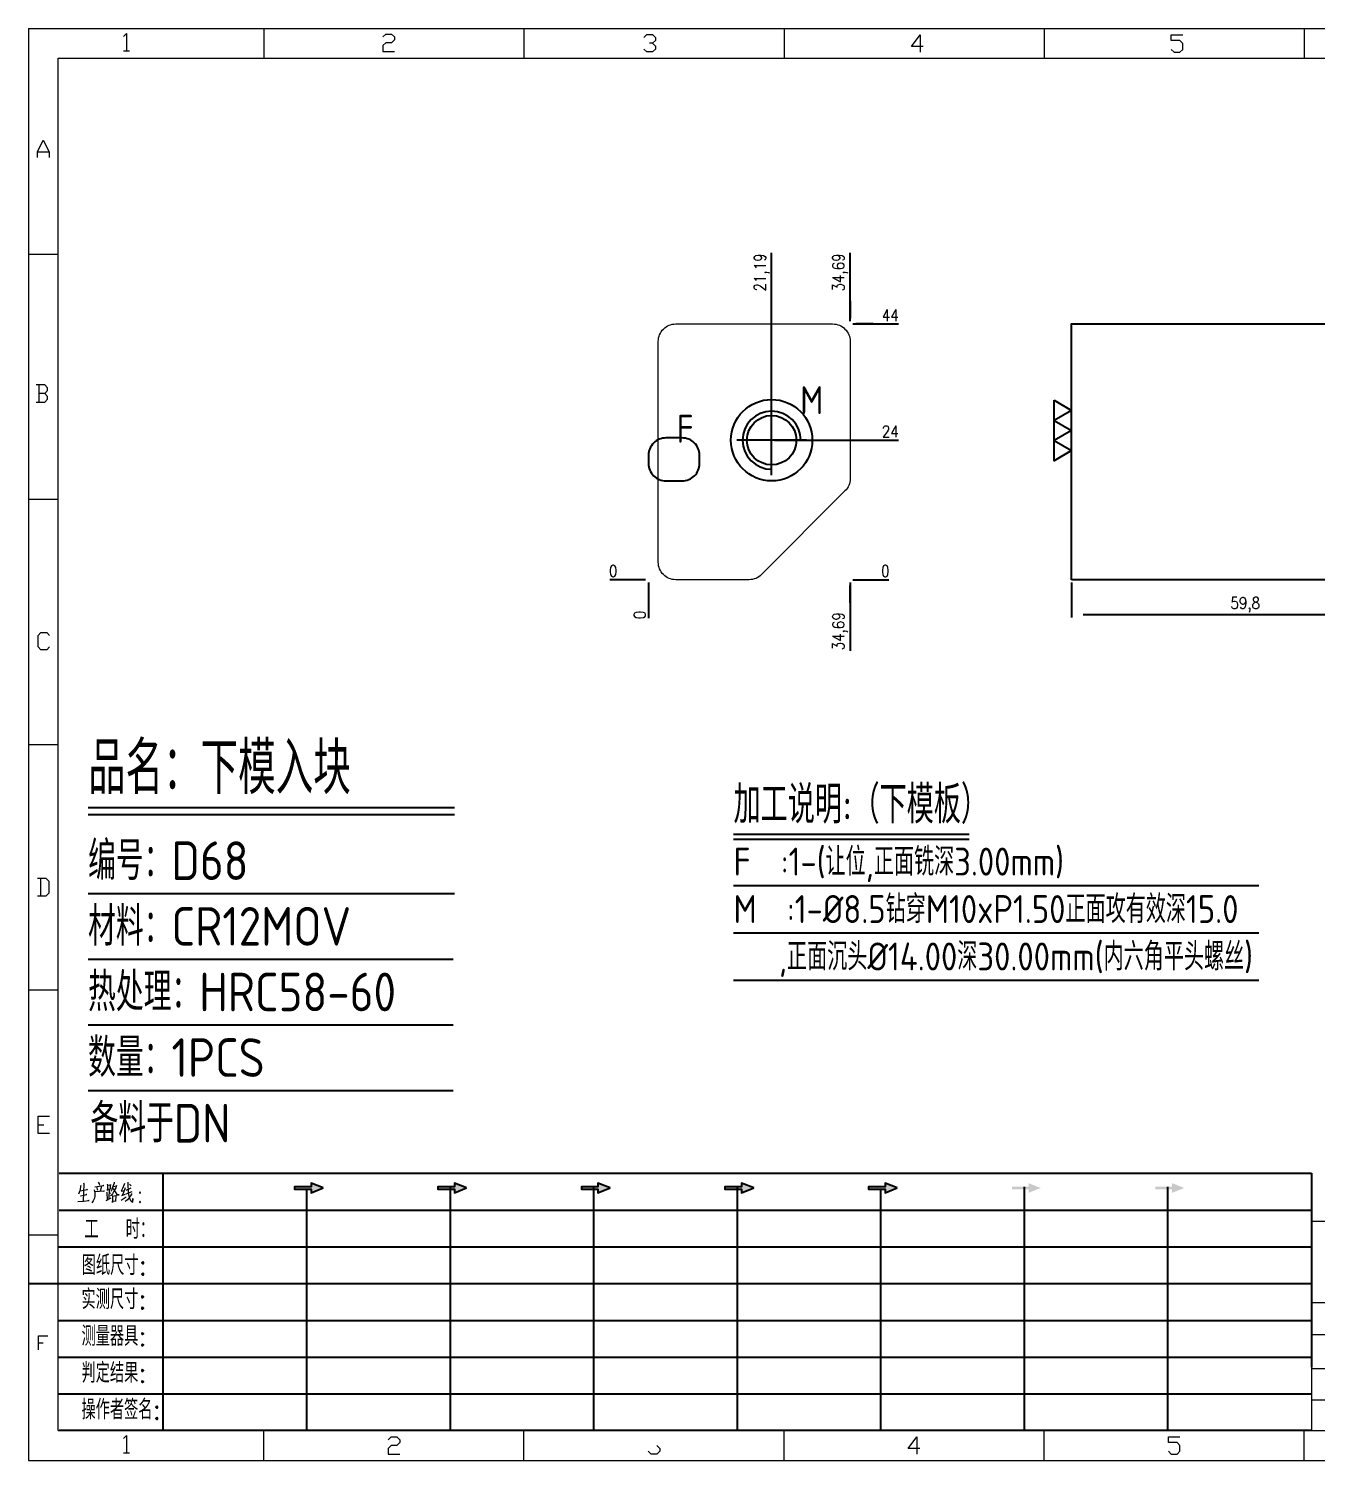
# Model space of a CAD drawing. Header units: millimetres. Extents: x 88508 to 142116, y -5268 to 20283.
# Drawn here: x 95967.2 to 96188.8, y -3081.8 to -2835.5 of the extents above; entities that cross this region are included whole.
import ezdxf
from ezdxf.enums import TextEntityAlignment as Align

# ---------------------------------------------------------------- set-up
doc = ezdxf.new("R2010")
doc.units = ezdxf.units.MM
doc.linetypes.add('CENTER', pattern=[0])
for name, color, linetype in [('6', 6, 'Continuous'), ('DIE_P', 2, 'Continuous'), ('DIM', 4, 'Continuous'), ('TEXT', 4, 'Continuous')]:
    doc.layers.add(name, color=color, linetype=linetype)
doc.styles.add('chinesef_fs', font='simplex.shx', dxfattribs={"bigfont": 'gbcbig.shx'})
doc.styles.add('gbenor', font='gbenor.shx', dxfattribs={"bigfont": 'gbcbig.shx'})
doc.styles.add('GBENOR_', font='gbenor.shx', dxfattribs={"bigfont": 'gbcbig'})
doc.styles.get("Standard").update_dxf_attribs({"font": 'txt.shx', "width": 0.85, "bigfont": 'ctxt.shx'})
doc.styles.add('TXT', font='txt.shx', dxfattribs={"width": 0.8, "bigfont": 'ctxt.shx'})
doc.dimstyles.new('T-2-WX', dxfattribs={"dimtxt": 2, "dimasz": 2, "dimexe": 0.5, "dimexo": 0.5, "dimgap": 0.5, "dimtad": 1, "dimtxsty": 'Standard', "dimblk": 'OPEN30', "dimcen": 0, "dimazin": 3, "dimtfac": 1, "dimtmove": 0, "dimatfit": 3, "dimldrblk": 'OPEN30', "dimlwd": -1, "dimlwe": -1})

# ---------------------------------------------------------------- blocks, each defined once
blk = doc.blocks.new('U40')
for points in [[(351.8, 337.7), (351.8, 333.2), (367, 339.3), (351.8, 345.3), (351.8, 340.8), (331.2, 340.8), (331.2, 337.7)], [(545.7, 339.3), (530.6, 345.3), (530.6, 340.8), (509.9, 340.8), (509.9, 337.7), (530.6, 337.7), (530.6, 333.2)], [(724.5, 339.3), (709.3, 345.3), (709.3, 340.8), (688.7, 340.8), (688.7, 337.7), (709.3, 337.7), (709.3, 333.2)], [(903.3, 339.3), (888.1, 345.3), (888.1, 340.8), (867.5, 340.8), (867.5, 337.7), (888.1, 337.7), (888.1, 333.2)], [(1082.1, 339.3), (1066.9, 345.3), (1066.9, 340.8), (1046.3, 340.8), (1046.3, 337.7), (1066.9, 337.7), (1066.9, 333.2)], [(1245.7, 337.7), (1245.7, 333.2), (1260.9, 339.3), (1245.7, 345.3), (1245.7, 340.8), (1225.1, 340.8), (1225.1, 337.7)], [(1424.5, 337.7), (1424.5, 333.2), (1439.7, 339.3), (1424.5, 345.3), (1424.5, 340.8), (1403.8, 340.8), (1403.8, 337.7)]]:
    blk.add_hatch(color=3).paths.add_polyline_path(points)
at = {"color": 254, "lineweight": 18}
for p, q in [((0, 1783.5), (0, 0)), ((0, 1783.5), (2530.2, 1783.5)), ((941.1, 1783.5), (941.1, 1746.5)), ((1265.1, 1783.5), (1265.1, 1746.5)), ((1589.1, 1783.5), (1589.1, 1746.5)), ((37, 37), (37, 1746.5)), ((37, 1746.5), (2493.2, 1746.5)), ((0, 1502.7), (37, 1502.7)), ((0, 1197.2), (37, 1197.2)), ((0, 891.7), (37, 891.7)), ((0, 586.3), (37, 586.3)), ((1598.1, 298), (2493.2, 298)), ((0, 280.8), (37, 280.8)), ((1598.2, 196.6), (2493.2, 196.6)), ((2493.2, 156.4), (1598.2, 156.4)), ((2493.2, 114.1), (1598.2, 114.1)), ((2493.2, 75), (1598.2, 75)), ((37, 37), (2493.2, 37)), ((941.1, 0), (941.1, 37)), ((1265.1, 0), (1265.1, 37)), ((1589.1, 0), (1589.1, 37)), ((0, 0), (2530.2, 0))]:
    blk.add_line(p, q, dxfattribs=at)
at = {"color": 254, "linetype": 'Continuous', "lineweight": 18}
for p, q in [((293.1, 1783.5), (293.1, 1746.5)), ((617.1, 1783.5), (617.1, 1746.5)), ((1598.1, 298), (1598.1, 37)), ((1598.2, 298), (1598.2, 37)), ((293.1, 0), (293.1, 37)), ((617.1, 0), (617.1, 37))]:
    blk.add_line(p, q, dxfattribs=at)
for p, q in [((38, 357.6), (1598.2, 357.6)), ((1598.2, 357.6), (1598.2, 116.2)), ((38, 311.8), (1598.2, 311.8)), ((37.1, 266), (1598.2, 266)), ((0.1, 220.2), (1598.2, 220.2)), ((37.1, 174.4), (1598.2, 174.4)), ((37.1, 128.6), (1598.2, 128.6)), ((37.1, 82.8), (1598.2, 82.8))]:
    blk.add_line(p, q)
at = {"color": 254}
for p, q in [((167.8, 37), (167.8, 357.6)), ((525.5, 37), (525.5, 340.8)), ((704.3, 37), (704.3, 340.8)), ((883.1, 37), (883.1, 340.8)), ((1240.6, 37), (1240.6, 340.8)), ((1419.4, 37), (1419.4, 340.8)), ((346.7, 37), (346.7, 337.9)), ((1061.9, 37), (1061.9, 337.7)), ((1598.2, 37), (38, 37))]:
    blk.add_line(p, q, dxfattribs=at)
at = {"color": 92, "lineweight": 18}
for points in [[(118.3, 1773.7), (121.9, 1777.3), (121.9, 1755.8)], [(441.4, 1773.1), (445, 1776.7), (452.2, 1776.7), (455.8, 1773.1), (455.8, 1769.5), (452.2, 1765.9), (445, 1765.9), (441.4, 1762.3), (441.4, 1755.1), (455.8, 1755.1)], [(766.4, 1772.4), (770, 1776), (777.2, 1776), (780.8, 1772.4), (780.8, 1768.8), (777.2, 1765.2), (773.6, 1765.2)], [(1114.4, 1761.4), (1100, 1761.4), (1110.8, 1775.8), (1110.8, 1754.2)], [(1423.4, 1757.7), (1427, 1754.1), (1434.2, 1754.1), (1437.8, 1757.7), (1437.8, 1764.9), (1434.2, 1768.5), (1423.4, 1768.5), (1423.4, 1775.7), (1437.8, 1775.7)], [(118.3, 1755.8), (125.5, 1755.8)], [(777.2, 1765.2), (780.8, 1761.6), (780.8, 1758), (777.2, 1754.4), (770, 1754.4), (766.4, 1758)], [(11.1, 1622.8), (11.1, 1630), (18.3, 1644.4), (25.5, 1630), (25.5, 1622.8)], [(11.1, 1630), (25.5, 1630)], [(20, 1329), (23.6, 1332.6), (23.6, 1336.2), (20, 1339.8), (9.2, 1339.8)], [(12.8, 1339.8), (12.8, 1318.2)], [(9.2, 1318.2), (20, 1318.2), (23.6, 1321.8), (23.6, 1325.4), (20, 1329), (12.8, 1329)], [(26.1, 1013.2), (22.5, 1009.6), (15.3, 1009.6), (11.7, 1013.2), (11.7, 1027.6), (15.3, 1031.2), (22.5, 1031.2), (26.1, 1027.6)], [(11, 703.2), (21.8, 703.2), (25.4, 706.8), (25.4, 721.2), (21.8, 724.8), (11, 724.8)], [(14.6, 724.8), (14.6, 703.2)], [(26.1, 407), (11.7, 407), (11.7, 428.6), (26.1, 428.6)], [(11.7, 417.8), (18.9, 417.8)], [(12.3, 137.7), (12.3, 155), (23.8, 155)], [(12.3, 146.4), (18.1, 146.4)], [(118.3, 27.4), (121.9, 31), (121.9, 9.4)], [(447.9, 25.7), (451.5, 29.3), (458.7, 29.3), (462.3, 25.7), (462.3, 22.1), (458.7, 18.5), (451.5, 18.5), (447.9, 14.9), (447.9, 7.7), (462.3, 7.7)], [(782.7, 18.5), (786.3, 14.9), (786.3, 11.3), (782.7, 7.7), (775.5, 7.7), (771.9, 11.3)], [(1110.3, 14.9), (1095.9, 14.9), (1106.7, 29.3), (1106.7, 7.7)], [(1419.9, 11.3), (1423.5, 7.7), (1430.7, 7.7), (1434.3, 11.3), (1434.3, 18.5), (1430.7, 22.1), (1419.9, 22.1), (1419.9, 29.3), (1434.3, 29.3)], [(118.3, 9.4), (125.5, 9.4)]]:
    blk.add_lwpolyline(points, dxfattribs=at)
at = {"color": 92, "lineweight": 0}
for points in [[(65, 342.2), (64.8, 341), (64.1, 337.9), (63.6, 335.7), (62.8, 333.5), (62.1, 331.4)], [(68.4, 345.9), (68.7, 344.4), (68.1, 322.9)], [(82.6, 340.8), (93.7, 342.2), (93.3, 342.4), (92.4, 342)], [(86.1, 336.1), (86, 337.5), (85.3, 339.8)], [(86.7, 346.7), (87.9, 344.6), (88.3, 343)], [(90.3, 341), (90.4, 339.6), (89.1, 335.3)], [(97.8, 344), (98.1, 342.6), (98.1, 340.8), (98.1, 337.9), (98.1, 336.3), (98.2, 337.7), (102.1, 338.3), (101.8, 338.3), (102.1, 343.6), (102.1, 343.2), (102.1, 342.8), (98.2, 342.2)], [(105.5, 341.2), (105.9, 341), (109.6, 341.8), (109.3, 342.6), (108.5, 339.6), (107.6, 337.3), (106.9, 335.9), (105.9, 334.3), (104.3, 332), (103.1, 330.4), (101.9, 329.4)], [(106.6, 346.5), (106.5, 345.2), (105.1, 341.2), (104.2, 338.9), (103.1, 336.3), (102.6, 335.5)], [(104.9, 339.1), (105.3, 338.7), (107, 335.7), (108.6, 333.3), (109.9, 331.2), (110.3, 330.8), (112.6, 330.8), (110.2, 331.2), (109, 332.6)], [(119.3, 344.8), (119.1, 343.8), (116.8, 338.5), (115.4, 335.5), (119.3, 336.3)], [(120.3, 339.4), (118.1, 333.5), (116.4, 330), (116.1, 329.8), (120.5, 331.4)], [(121.7, 336.7), (127.7, 339.6)], [(123.4, 346.5), (123.5, 345.4), (123.5, 340.8), (123.8, 337.3), (124, 335.3), (124.2, 333.1), (124.5, 331), (124.8, 329), (125.2, 327.4), (125.9, 325.7), (126.9, 323.9), (127.9, 322.7), (128.9, 321.7), (129.6, 321.3), (129.9, 326.1), (129.4, 321.5)], [(127.7, 341.6), (127.2, 342.4), (125.7, 344.2)], [(61.4, 322.3), (68.2, 322.9), (75.3, 323.7), (74.9, 323.9), (73.8, 323.5)], [(63.8, 335.9), (73.4, 337.5), (73.1, 337.7), (72.5, 337.3)], [(64.5, 329.6), (64.8, 329.6), (65.1, 329.6), (72.5, 331), (71.9, 331), (70.9, 330.8)], [(82.6, 335.1), (82.6, 331.8), (82.3, 329), (81.9, 326.8), (81.2, 324.9), (80.3, 323.1), (79.6, 321.9), (78.8, 320.9)], [(93.3, 335.5), (94.1, 335.7), (94.3, 335.5), (82.6, 334.3), (82.6, 335.1), (82.2, 336.9)], [(96.5, 323.9), (102.8, 327.2)], [(97.2, 334.3), (97.5, 333.5), (97.7, 324.7)], [(100.2, 337.9), (100.1, 325.9)], [(100.2, 332.6), (102.4, 333.1)], [(104.2, 330), (104.5, 329), (104.5, 321.1), (104.3, 322.1), (104.5, 322.7), (109.2, 323.1), (108.6, 323.1), (109, 329.2), (109, 330), (109.3, 329.4), (108.6, 329.4), (104.6, 328.8)], [(115.3, 324.3), (121.5, 328.2)], [(128.2, 332.4), (128.1, 331.6), (126.9, 329.6), (125.8, 328), (124.5, 326.3), (123, 324.7), (121.4, 323.3), (120.1, 322.3)], [(121.4, 332.2), (128.8, 335.1)]]:
    blk.add_lwpolyline(points, dxfattribs=at)
for points in [[(367, 339.3), (351.8, 345.3), (351.8, 340.8), (331.2, 340.8), (331.2, 337.7), (351.8, 337.7), (351.8, 333.2), (367, 339.3)], [(545.7, 339.3), (530.6, 345.3), (530.6, 340.8), (509.9, 340.8), (509.9, 337.7), (530.6, 337.7), (530.6, 333.2), (545.7, 339.3)], [(724.5, 339.3), (709.3, 345.3), (709.3, 340.8), (688.7, 340.8), (688.7, 337.7), (709.3, 337.7), (709.3, 333.2), (724.5, 339.3)], [(903.3, 339.3), (888.1, 345.3), (888.1, 340.8), (867.5, 340.8), (867.5, 337.7), (888.1, 337.7), (888.1, 333.2), (903.3, 339.3)], [(1082.1, 339.3), (1066.9, 345.3), (1066.9, 340.8), (1046.3, 340.8), (1046.3, 337.7), (1066.9, 337.7), (1066.9, 333.2), (1082.1, 339.3)]]:
    blk.add_lwpolyline(points)
for points in [[(138.7, 332.4), (139.4, 333.5), (138.7, 334.5), (138, 333.5)], [(138.7, 320.9), (139.4, 321.9), (138.7, 322.9), (138, 321.9)]]:
    blk.add_lwpolyline(points, close=True, dxfattribs=at)
at = {"color": 3, "style": 'chinesef_fs'}
for s, p in [('工  时：', (69.5, 275.7)), ('图纸尺寸:', (66.2, 230.9)), ('实测尺寸:', (65.9, 188.4)), ('测量器具:', (65.9, 142.6)), ('判定结果:', (65.9, 96.8)), ('操作者签名:', (65.9, 51))]:
    blk.add_text(s, height=24.57, dxfattribs=at).set_placement(p)
at = {"lineweight": 18, "style": 'GBENOR_'}
blk.add_attdef('文档路径', (2126, 386.9), '', height=17.8, dxfattribs=at)
at = {"lineweight": 20, "style": 'TXT'}
for tag, height, p in [('18-**-**', 16.3, (1866.6, 256.2)), ('客户名称', 16.1, (1741.1, 134, 0)), ('料厚:', 16.1, (1741.3, 93.2, 0))]:
    blk.add_attdef(tag, text='', height=height, dxfattribs=at).set_placement(p, align=Align.MIDDLE)
for tag, p, height in [('88888', (1850.9, 207.5), 14.9), ('材质:', (1691.2, 168, 0), 16.1), ('核准', (1869.4, 127.5, 0), 16.1), ('设计', (1868.8, 88.3, 0), 16.1), ('绘图', (1868.2, 49.1, 0), 16.1)]:
    blk.add_attdef(tag, p, '', height=height, dxfattribs=at)
for tag, p, height, width in [('3', (2234.7, 206.9), 15.8, 0.7), ('4', (2234.7, 167.4), 15.8, 0.7), ('核准日期', (2041.1, 124.2, 0), 16.1, 0.68), ('设计日期', (2041.1, 84.5, 0), 16.1, 0.68), ('1', (2251.9, 85.9), 14.6, 0.7), ('绘图日期', (2040.9, 46.4, 0), 16.1, 0.68), ('2', (2235, 49.2), 14.6, 0.7)]:
    blk.add_attdef(tag, p, '', height=height, dxfattribs=dict(at, width=width))
blk = doc.blocks.new('*D7850')
at = {"layer": 'Defpoints', "color": 0}
for p in [(96073.86, -2930.29), (96108.54, -2930.29), (96113.54, -2930.29)]:
    blk.add_point(p, dxfattribs=at)
at = {"layer": 'DIM', "color": 0}
blk.add_line((96109.04, -2930.29), (96115.18, -2930.29), dxfattribs=at)
at = {"layer": 'DIM', "color": 0, "insert": (96114.61, -2928.79), "char_height": 2, "attachment_point": 5}
blk.add_mtext('0', dxfattribs=at)
blk = doc.blocks.new('_Open30')
blk = doc.blocks.new('*D7851')
at = {"layer": 'Defpoints', "color": 0}
for p in [(96095.04, -2906.29), (96113.54, -2906.29), (96073.86, -2930.29)]:
    blk.add_point(p, dxfattribs=at)
at = {"layer": 'DIM', "color": 0}
for p, q in [((96095.54, -2906.29), (96105.54, -2906.29)), ((96105.54, -2906.29), (96109.54, -2906.29)), ((96109.54, -2906.29), (96116.88, -2906.29))]:
    blk.add_line(p, q, dxfattribs=at)
at = {"layer": 'DIM', "color": 0, "insert": (96115.46, -2904.79), "char_height": 2, "attachment_point": 5}
blk.add_mtext('24', dxfattribs=at)
blk = doc.blocks.new('*D7852')
at = {"layer": 'Defpoints', "color": 0}
for p in [(96108.54, -2886.29), (96113.54, -2886.29), (96073.86, -2930.29)]:
    blk.add_point(p, dxfattribs=at)
at = {"layer": 'DIM', "color": 0}
for p, q in [((96109.04, -2886.29), (96112.54, -2886.29)), ((96112.54, -2886.29), (96109.54, -2886.29)), ((96109.54, -2886.29), (96116.88, -2886.29))]:
    blk.add_line(p, q, dxfattribs=at)
at = {"layer": 'DIM', "color": 0, "insert": (96115.46, -2884.79), "char_height": 2, "attachment_point": 5}
blk.add_mtext('44', dxfattribs=at)
blk = doc.blocks.new('*D7853')
at = {"layer": 'Defpoints', "color": 0}
for p in [(96068.86, -2930.29), (96073.86, -2930.29), (96073.86, -2930.29)]:
    blk.add_point(p, dxfattribs=at)
at = {"layer": 'DIM', "color": 0}
blk.add_line((96073.36, -2930.29), (96067.22, -2930.29), dxfattribs=at)
at = {"layer": 'DIM', "color": 0, "insert": (96067.79, -2928.79), "char_height": 2, "attachment_point": 5}
blk.add_mtext('0', dxfattribs=at)
blk = doc.blocks.new('*D7854')
at = {"layer": 'Defpoints', "color": 0}
for p in [(96073.86, -2930.29), (96108.54, -2930.29), (96108.54, -2935.29)]:
    blk.add_point(p, dxfattribs=at)
at = {"layer": 'DIM', "color": 0}
for p, q in [((96108.54, -2930.79), (96108.54, -2934.29)), ((96108.54, -2934.29), (96108.54, -2931.29)), ((96108.54, -2931.29), (96108.54, -2942.51))]:
    blk.add_line(p, q, dxfattribs=at)
at = {"layer": 'DIM', "color": 0, "insert": (96106.85, -2939.15), "char_height": 2, "attachment_point": 5, "rotation": 90}
blk.add_mtext('34,69', dxfattribs=at)
blk = doc.blocks.new('*D7855')
at = {"layer": 'Defpoints', "color": 0}
for p in [(96073.86, -2930.29), (96073.86, -2930.29), (96073.86, -2935.29)]:
    blk.add_point(p, dxfattribs=at)
at = {"layer": 'DIM', "color": 0}
blk.add_line((96073.86, -2930.79), (96073.86, -2936.92), dxfattribs=at)
at = {"layer": 'DIM', "color": 0, "insert": (96072.36, -2936.35), "char_height": 2, "attachment_point": 5, "rotation": 90}
blk.add_mtext('0', dxfattribs=at)
blk = doc.blocks.new('*D7856')
at = {"layer": 'Defpoints', "color": 0}
for p in [(96108.54, -2881.29), (96108.54, -2886.29), (96073.86, -2930.29)]:
    blk.add_point(p, dxfattribs=at)
at = {"layer": 'DIM', "color": 0}
for p, q in [((96108.54, -2885.29), (96108.54, -2874.07)), ((96108.54, -2885.79), (96108.54, -2882.29)), ((96108.54, -2882.29), (96108.54, -2885.29))]:
    blk.add_line(p, q, dxfattribs=at)
at = {"layer": 'DIM', "color": 0, "insert": (96106.85, -2877.43), "char_height": 2, "attachment_point": 5, "rotation": 90}
blk.add_mtext('34,69', dxfattribs=at)
blk = doc.blocks.new('*D7857')
at = {"layer": 'Defpoints', "color": 0}
for p in [(96095.04, -2881.29), (96095.04, -2906.29), (96073.86, -2930.29)]:
    blk.add_point(p, dxfattribs=at)
at = {"layer": 'DIM', "color": 0}
for p, q in [((96095.04, -2885.29), (96095.04, -2874.07)), ((96095.04, -2889.29), (96095.04, -2885.29)), ((96095.04, -2905.79), (96095.04, -2889.29))]:
    blk.add_line(p, q, dxfattribs=at)
at = {"layer": 'DIM', "color": 0, "insert": (96093.35, -2877.43), "char_height": 2, "attachment_point": 5, "rotation": 90}
blk.add_mtext('21,19', dxfattribs=at)
blk = doc.blocks.new('*D7858')
at = {"layer": 'Defpoints', "color": 0}
for p in [(96146.63, -2930.29), (96206.43, -2930.29), (96206.43, -2936.29)]:
    blk.add_point(p, dxfattribs=at)
at = {"layer": 'DIM', "color": 0}
for p, q in [((96146.63, -2930.79), (96146.63, -2936.79)), ((96206.43, -2930.79), (96206.43, -2936.79)), ((96148.63, -2936.29), (96204.43, -2936.29))]:
    blk.add_line(p, q, dxfattribs=at)
at = {"layer": 'DIM', "color": 0, "insert": (96176.53, -2934.6), "char_height": 2, "attachment_point": 5}
blk.add_mtext('59,8', dxfattribs=at)

msp = doc.modelspace()

# ---------------------------------------------------------------- linework, layer by layer
at = {"layer": '6', "color": 2}
msp.add_lwpolyline([(96146.63, -2930.287), (96146.63, -2886.287), (96206.43, -2886.287), (96206.43, -2930.287)], close=True, dxfattribs=at)
at = {"layer": 'DIE_P', "linetype": 'CENTER'}
for p, q in [((96095.045, -2912.287), (96095.045, -2900.287)), ((96101.045, -2906.287), (96089.045, -2906.287))]:
    msp.add_line(p, q, dxfattribs=at)
at = {"layer": 'DIE_P', "linetype": 'Continuous', "lineweight": 15}
msp.add_lwpolyline([(96108.545, -2889.287), (96108.545, -2912.903, -0.1989124), (96107.666, -2915.024), (96093.281, -2929.409, -0.1989124), (96091.16, -2930.287), (96078.545, -2930.287, -0.4142136), (96075.545, -2927.287), (96075.545, -2889.287, -0.4142136), (96078.545, -2886.287), (96105.545, -2886.287, -0.4142136)], format="xyb", close=True, dxfattribs=at)
at = {"layer": 'DIE_P', "color": 94, "linetype": 'Continuous'}
msp.add_lwpolyline([(96073.855, -2908.898), (96073.855, -2910.283, 0.4142136), (96076.855, -2913.283), (96079.661, -2913.283, 0.4142136), (96082.661, -2910.283), (96082.661, -2908.898, 0.4142136), (96079.661, -2905.898), (96076.855, -2905.898, 0.4142136)], format="xyb", close=True, dxfattribs=at)
at = {"layer": 'DIE_P', "linetype": 'Continuous'}
msp.add_circle((96095.045, -2906.287), 7, dxfattribs=at)
at = {"layer": 'DIE_P'}
msp.add_circle((96095.045, -2906.287), 4.25, dxfattribs=at)
msp.add_arc((96095.045, -2906.287), 5, 0, 270, dxfattribs=at)
at = {"layer": 'DIM', "color": 4, "linetype": 'Continuous', "lineweight": 25}
for p, q in [((95977.452, -2969.487), (96040.513, -2969.487)), ((95977.452, -2970.649), (96040.513, -2970.649)), ((95977.452, -2984.263), (96040.513, -2984.263)), ((95977.452, -2995.553), (96040.239, -2995.553)), ((95977.452, -3006.843), (96040.239, -3006.843)), ((95977.452, -3018.133), (96040.239, -3018.133))]:
    msp.add_line(p, q, dxfattribs=at)
at = {"layer": 'TEXT', "color": 3}
for p, q in [((96088.49, -2974.051), (96129.04, -2974.051)), ((96088.49, -2974.891), (96129.04, -2974.891))]:
    msp.add_line(p, q, dxfattribs=at)
at = {"layer": 'TEXT', "color": 3, "linetype": 'Continuous'}
for p, q in [((96088.49, -2982.859), (96178.853, -2982.859)), ((96088.49, -2991.019), (96178.853, -2991.019)), ((96088.49, -2999.179), (96178.853, -2999.179))]:
    msp.add_line(p, q, dxfattribs=at)
at = {"layer": 'TEXT'}
msp.add_lwpolyline([(96143.63, -2899.425), (96146.63, -2901.157), (96143.63, -2902.889), (96146.63, -2904.621), (96143.63, -2906.353), (96146.63, -2908.085), (96143.63, -2909.817), (96143.63, -2899.425)], close=True, dxfattribs=at)

# ---------------------------------------------------------------- block references
at = {"ltscale": 3, "xscale": 0.1380887844040191, "yscale": 0.1380887844040191, "zscale": 0.1380887844040191}
msp.add_blockref('U40', (95967.222, -3081.771), dxfattribs=at)

# ---------------------------------------------------------------- texts
at = {"layer": 'DIM', "color": 3, "linetype": 'Continuous', "lineweight": 25, "style": 'gbenor'}
for s, height, p in [('品名：下模入块', 8.9655, (95977.452, -2967.163)), ('编号：D68', 6.6411, (95977.452, -2981.939)), ('材料：CR12MOV', 6.6411, (95977.452, -2993.229)), ('热处理：HRC58-60', 6.64111, (95977.452, -3004.519)), ('数量：1PCS', 6.6411, (95977.452, -3015.809)), ('备料于DN', 6.6411, (95977.856, -3027.099))]:
    msp.add_text(s, height=height, dxfattribs=at).set_placement(p)
at = {"layer": 'TEXT', "color": 4, "style": 'gbenor'}
for s, p in [('M', (96101.946, -2899.386)), ('F', (96080.174, -2904.328))]:
    msp.add_text(s, height=4.8, dxfattribs=at).set_placement(p, align=Align.MIDDLE_CENTER)
for s, height, p in [('加工说明:（下模板）', 6.48, (96088.49, -2972.203)), ('F  :1-(让位,正面铣深3.00mm)', 4.8, (96088.49, -2981.179)), ('M  :1-%%C8.5钻穿M10xP1.50正面攻有效深15.0', 4.8, (96088.49, -2989.339)), ('   ,正面沉头%%c14.00深30.00mm(内六角平头螺丝)', 4.8, (96088.49, -2997.499))]:
    msp.add_text(s, height=height, dxfattribs=at).set_placement(p)

# ---------------------------------------------------------------- dimensions: what is measured, and where the dimension line sits
at = {"layer": 'DIM'}
for feature_location, offset, dtype, origin, picture, middle in [((96108.545, -2886.287), (0, 5), 1, (96073.855, -2930.287), '*D7856', (96106.854, -2877.428)), ((96095.045, -2906.287), (0, 25), 1, (96073.855, -2930.287), '*D7857', (96093.354, -2877.428)), ((96108.545, -2886.287), (5, 0), 0, (96073.855, -2930.287), '*D7852', (96115.461, -2884.787)), ((96095.045, -2906.287), (18.5, 0), 0, (96073.855, -2930.287), '*D7851', (96115.461, -2904.787)), ((96073.855333095, -2930.287425067), (-5, 0), 0, (96073.855333095, -2930.287425067), '*D7853', (96067.788666428, -2928.787425067)), ((96108.544626896, -2930.287425067), (5, 0), 0, (96073.855333095, -2930.287425067), '*D7850', (96114.611293563, -2928.787425067)), ((96073.855333095, -2930.287425067), (0, -5), 1, (96073.855333095, -2930.287425067), '*D7855', (96072.355333095, -2936.354091734)), ((96108.545, -2930.287), (0, -5), 1, (96073.855, -2930.287), '*D7854', (96106.854, -2939.147))]:
    dim = msp.add_ordinate_dim(feature_location=feature_location, offset=offset, dtype=dtype, origin=origin, dimstyle='T-2-WX', dxfattribs=at)
    dim.commit()
    dim.dimension.update_dxf_attribs({"geometry": picture, "text_midpoint": middle})
dim = msp.add_linear_dim(base=(96206.43, -2936.287), p1=(96146.63, -2930.287), p2=(96206.43, -2930.287), angle=180, dimstyle='T-2-WX', dxfattribs=at)
dim.commit()
dim.dimension.update_dxf_attribs({"geometry": '*D7858', "text_midpoint": (96176.53, -2934.597)})

doc.saveas('drawing.dxf')
